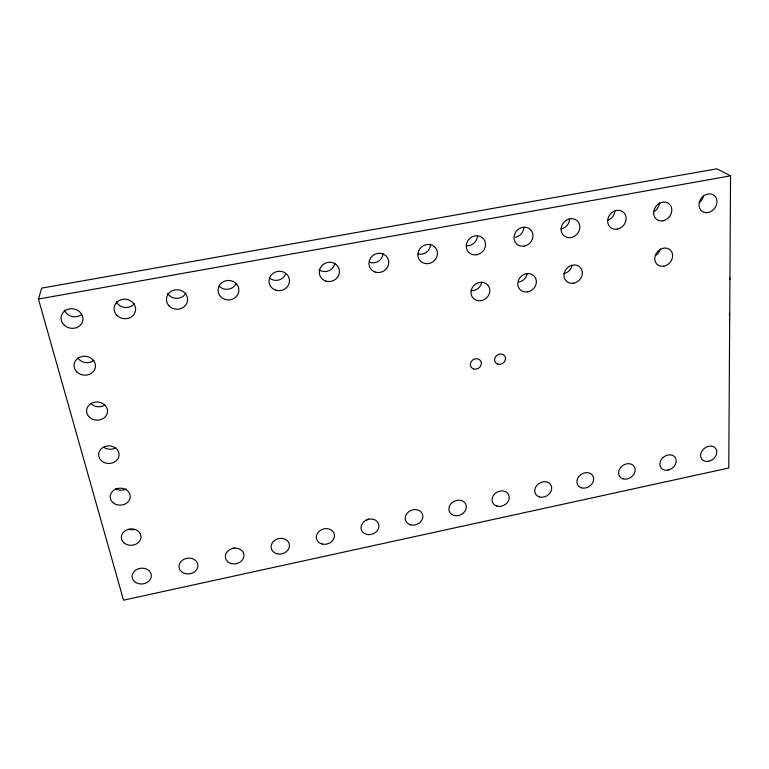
<?xml version="1.0" encoding="UTF-8"?>
<svg xmlns="http://www.w3.org/2000/svg" width="769" height="769" viewBox="0 0 769 769"><rect width="100%" height="100%" fill="white"/><g stroke="black" fill="none" stroke-linecap="round" stroke-linejoin="round"><path stroke-width="1.15" d="M730.55 175.851L728.772 468.033L123.53 600.176L38.45 299.045L41.699 288.106L716.804 168.824L730.55 175.851L38.45 299.045M703.472 195.989A9.747 8.209 -53.1 0 1 699.319 202.708M659.494 202.958A9.747 8.363 -52.3 0 1 653.602 211.754M614.825 210.994A9.747 8.517 -51.2 0 1 608.087 220.242M569.618 219.127A9.747 8.68 -49.6 0 1 561.062 228.96M523.843 227.364A9.747 8.834 -47.3 0 1 515.336 237.237M477.501 235.708A9.757 8.997 -43.9 0 1 466.6 245.744M430.582 244.157A9.776 9.141 -38.8 0 1 418.211 254.01M383.039 253.703A9.814 9.286 -31.1 0 1 369.745 262.335M334.823 263.373A9.882 9.401 -20.6 0 1 318.933 269.65M285.607 274.062A9.997 9.468 -9.6 0 1 269.294 277.83M235.92 283.857A10.141 9.516 -0.9 0 1 219.088 286.068M186.002 292.874A10.314 9.536 5 0 1 177.12 298.372A10.314 9.536 5 0 1 167.671 293.498M134.344 303.745A10.506 9.555 8.9 0 1 116.292 301.746M81.697 314.454A10.708 9.555 11.4 0 1 64.298 310.08M368.659 519.056A8.892 7.536 -19.8 0 1 366.467 519.786M234.66 548.095A9.18 7.7 -10.7 0 1 232.286 548.335M93.905 360.334A10.449 9.238 7 0 1 77.861 358.066M104.863 405.052A10.218 8.92 3.4 0 1 91.261 403.917M115.321 448.058A9.997 8.613 0.4 0 1 103.613 447.173M126.251 488.988A9.795 8.324 -2 0 1 115.6 488.767M133.998 529.447A9.603 8.036 -4 0 1 129.057 529.38M572.078 265.497A9.526 8.401 -45.5 0 1 563.86 273.62M527.188 273.86A9.536 8.546 -42.8 0 1 518.979 282.021M481.74 282.329A9.555 8.69 -39.2 0 1 471.157 290.672M660.273 249.069A9.516 8.113 -49 0 1 656.332 255.135M729.685 313.569A3.537 2.999 44.2 0 1 729.233 315.107M729.541 319.471A3.528 2.98 43.8 0 1 729.646 320.327M729.454 277.628A3.566 3.095 46.2 0 1 729.896 279.358M473.56 368.918A5.7 5.037 -33 0 0 481.346 362.872A5.7 5.037 -33 0 0 472.666 360.027A5.7 5.037 -33 0 0 473.56 368.918M497.716 364.141A5.691 5.008 -35 0 0 505.502 358.104A5.691 5.008 -35 0 0 496.928 355.259A5.691 5.008 -35 0 0 497.716 364.141M707.97 212.561A9.987 8.363 -52.7 0 0 715.776 197.249A9.987 8.363 -52.7 0 0 700.194 200.017A9.987 8.363 -52.7 0 0 707.97 212.561M662.878 220.79A9.987 8.517 -51.8 0 0 670.52 205.419A9.987 8.517 -51.8 0 0 654.746 208.216A9.987 8.517 -51.8 0 0 662.878 220.79M617.219 229.124A9.987 8.68 -50.6 0 0 624.707 213.695A9.987 8.68 -50.6 0 0 608.731 216.531A9.987 8.68 -50.6 0 0 617.219 229.124M570.992 237.563A9.987 8.844 -49 0 0 578.317 222.078A9.987 8.844 -49 0 0 562.129 224.942A9.987 8.844 -49 0 0 570.992 237.563M524.179 246.109A9.997 9.017 -46.7 0 0 531.331 230.556A9.997 9.017 -46.7 0 0 514.942 233.459A9.997 9.017 -46.7 0 0 524.179 246.109M476.77 254.76A10.007 9.18 -43.3 0 0 483.749 239.149A10.007 9.18 -43.3 0 0 467.148 242.091A10.007 9.18 -43.3 0 0 476.77 254.76M428.746 263.527A10.026 9.334 -38.3 0 0 435.542 247.858A10.026 9.334 -38.3 0 0 418.73 250.838A10.026 9.334 -38.3 0 0 428.746 263.527M375.022 272.005A10.074 9.478 -30.9 0 0 388.672 261.181A10.074 9.478 -30.9 0 0 372.821 255.587A10.074 9.478 -30.9 0 0 375.022 272.005M325.662 281.002A10.141 9.593 -21 0 0 339.331 270.121A10.141 9.593 -21 0 0 323.105 264.536A10.141 9.593 -21 0 0 325.662 281.002M275.648 290.124A10.257 9.68 -10.5 0 0 289.336 279.176A10.257 9.68 -10.5 0 0 272.745 273.61A10.257 9.68 -10.5 0 0 275.648 290.124M220.549 296.536A10.41 9.728 -2 0 0 238.275 293.373A10.41 9.728 -2 0 0 226.557 280.618A10.41 9.728 -2 0 0 220.549 296.536M169.084 305.889A10.583 9.757 3.9 0 0 187.04 302.688A10.583 9.757 3.9 0 0 174.88 289.913A10.583 9.757 3.9 0 0 169.084 305.889M116.926 315.377A10.785 9.766 7.9 0 0 135.123 312.127A10.785 9.766 7.9 0 0 122.502 299.343A10.785 9.766 7.9 0 0 116.926 315.377M64.067 324.989A10.997 9.776 10.6 0 0 82.514 321.702A10.997 9.776 10.6 0 0 69.421 308.898A10.997 9.776 10.6 0 0 64.067 324.989M708.701 461.275A8.757 6.94 -38.9 0 0 715.718 448.51A8.757 6.94 -38.9 0 0 701.703 451.49A8.757 6.94 -38.9 0 0 708.701 461.275M668.155 470.07A8.776 7.046 -37.3 0 0 675.047 457.267A8.776 7.046 -37.3 0 0 660.879 460.275A8.776 7.046 -37.3 0 0 668.155 470.07M622.986 478.827A8.805 7.142 -35.5 0 0 635.165 469.657A8.805 7.142 -35.5 0 0 622.515 465.764A8.805 7.142 -35.5 0 0 622.986 478.827M581.46 487.825A8.834 7.238 -33.5 0 0 593.649 478.606A8.834 7.238 -33.5 0 0 580.739 474.742A8.834 7.238 -33.5 0 0 581.46 487.825M539.454 496.918A8.872 7.334 -31.2 0 0 551.671 487.671A8.872 7.334 -31.2 0 0 538.483 483.816A8.872 7.334 -31.2 0 0 539.454 496.918M496.976 506.127A8.911 7.43 -28.6 0 0 509.203 496.832A8.911 7.43 -28.6 0 0 495.745 493.006A8.911 7.43 -28.6 0 0 496.976 506.127M454.008 515.432A8.968 7.507 -25.9 0 0 466.254 506.098A8.968 7.507 -25.9 0 0 452.508 502.292A8.968 7.507 -25.9 0 0 454.008 515.432M410.54 524.852A9.026 7.584 -23 0 0 422.796 515.47A9.026 7.584 -23 0 0 408.772 511.693A9.026 7.584 -23 0 0 410.54 524.852M366.563 534.378A9.103 7.661 -19.9 0 0 378.848 524.958A9.103 7.661 -19.9 0 0 364.516 521.199A9.103 7.661 -19.9 0 0 366.563 534.378M322.076 544.019A9.19 7.719 -16.9 0 0 334.371 534.551A9.19 7.719 -16.9 0 0 319.75 530.812A9.19 7.719 -16.9 0 0 322.076 544.019M277.061 553.767A9.286 7.777 -13.9 0 0 289.375 544.26A9.286 7.777 -13.9 0 0 274.446 540.549A9.286 7.777 -13.9 0 0 277.061 553.767M227.547 561.562A9.391 7.825 -11.1 0 0 243.456 558.159A9.391 7.825 -11.1 0 0 232.959 548.403A9.391 7.825 -11.1 0 0 227.547 561.562M181.349 571.55A9.516 7.863 -8.4 0 0 197.45 568.108A9.516 7.863 -8.4 0 0 186.598 558.352A9.516 7.863 -8.4 0 0 181.349 571.55M134.604 581.662A9.651 7.901 -6.1 0 0 150.897 578.182A9.651 7.901 -6.1 0 0 139.679 568.435A9.651 7.901 -6.1 0 0 134.604 581.662M76.987 372.013A10.728 9.439 6.3 0 0 95.039 368.678A10.728 9.439 6.3 0 0 82.302 356.46A10.728 9.439 6.3 0 0 76.987 372.013M89.406 417.211A10.478 9.103 2.8 0 0 107.074 413.828A10.478 9.103 2.8 0 0 94.674 402.168A10.478 9.103 2.8 0 0 89.406 417.211M101.354 460.679A10.247 8.786 -0.1 0 0 118.657 457.267A10.247 8.786 -0.1 0 0 106.574 446.126A10.247 8.786 -0.1 0 0 101.354 460.679M112.851 502.513A10.035 8.478 -2.5 0 0 129.807 499.081A10.035 8.478 -2.5 0 0 118.022 488.43A10.035 8.478 -2.5 0 0 112.851 502.513M123.924 542.818A9.834 8.18 -4.4 0 0 140.544 539.357A9.834 8.18 -4.4 0 0 129.048 529.168A9.834 8.18 -4.4 0 0 123.924 542.818M573.674 283.165A9.757 8.565 -45.1 0 0 580.864 268.17A9.757 8.565 -45.1 0 0 564.994 271.082A9.757 8.565 -45.1 0 0 573.674 283.165M527.745 291.836A9.776 8.709 -42.4 0 0 534.782 276.782A9.776 8.709 -42.4 0 0 518.71 279.733A9.776 8.709 -42.4 0 0 527.745 291.836M481.25 300.612A9.795 8.853 -38.8 0 0 488.113 285.51A9.795 8.853 -38.8 0 0 471.839 288.5A9.795 8.853 -38.8 0 0 481.25 300.612M663.839 266.151A9.747 8.257 -48.6 0 0 671.347 251.261A9.747 8.257 -48.6 0 0 655.861 254.106A9.747 8.257 -48.6 0 0 663.839 266.151"/></g></svg>
